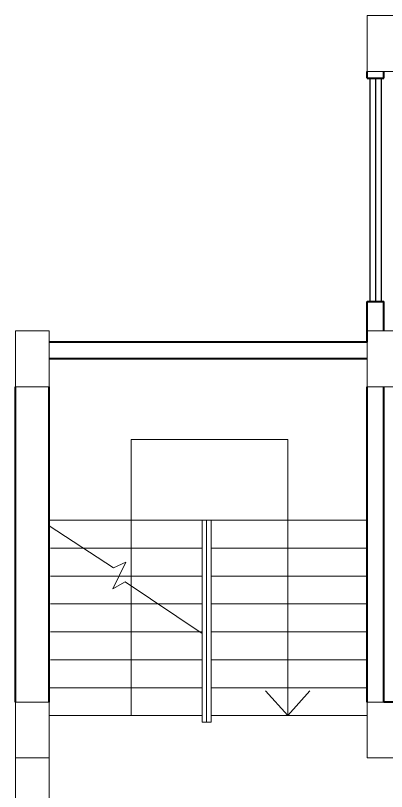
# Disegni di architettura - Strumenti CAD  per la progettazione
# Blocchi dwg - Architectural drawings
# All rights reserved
# Model space of a CAD drawing. Header units: millimetres. Extents: x 310.7 to 354.9, y 161.6 to 181.8.
# Drawn here: x 310.8 to 314.12, y 169.54 to 176.49 of the extents above; entities that cross this region are included whole.
import ezdxf

# ---------------------------------------------------------------- set-up
doc = ezdxf.new("R2010")
doc.units = ezdxf.units.MM
for name, color, linetype, lineweight in [('MURATURA sezioni - section wall', 7, 'Continuous', 40), ('PROIEZIONI - projections', 145, 'Continuous', 13), ('PROIEZIONI finissime - fine lines', 251, 'Continuous', 9), ('STRUTTURA - structure', 7, 'Continuous', 20)]:
    doc.layers.add(name, color=color, linetype=linetype, lineweight=lineweight)
doc.layers.add('VETRATE sezioni - windows sections', color=171, linetype='Continuous', true_color=0x4d79ff)

msp = doc.modelspace()

# ---------------------------------------------------------------- linework, layer by layer
at = {"layer": 'MURATURA sezioni - section wall'}
for p, q in [((313.9481, 175.9242, 0.3), (313.9481, 175.9867, 0.3)), ((314.0981, 175.9242, 0.3), (314.0981, 175.9867, 0.3)), ((313.9481, 175.9242, 0.3), (314.0981, 175.9242, 0.3)), ((313.9481, 173.5617, 0.3), (313.9481, 173.9242, 0.3)), ((313.9481, 173.6617, 0.3), (313.9481, 173.9242, 0.3)), ((313.9481, 173.9242, 0.3), (314.0981, 173.9242, 0.3)), ((314.0981, 173.6617, 0.3), (314.0981, 173.9242, 0.3)), ((313.9481, 173.5617, 0.3), (311.0981, 173.5617, 0.3)), ((313.9481, 173.4117, 0.3), (311.0981, 173.4117, 0.3)), ((310.7981, 170.3367, 0.3), (310.7981, 173.1617, 0.3)), ((311.0981, 170.3367, 0.3), (311.0981, 173.1617, 0.3)), ((313.9481, 170.3367, 1.027), (313.9481, 173.1617, 1.3381)), ((314.0981, 170.3367, 0.3), (314.0981, 173.1617, 0.3)), ((316.2129, 170.3367, 0.3), (314.0981, 170.3367, 0.3))]:
    msp.add_line(p, q, dxfattribs=at)
at = {"layer": 'PROIEZIONI - projections'}
for p, q in [((312.4703, 171.9653, 0.3), (311.0981, 171.9653, 0.3)), ((312.5503, 171.9653, 0.3), (313.9481, 171.9653, 0.3)), ((311.1123, 171.7153, 0.3), (312.4703, 171.7153, 0.3)), ((312.5503, 171.7153, 0.3), (313.9481, 171.7153, 0.3)), ((311.1123, 171.4653, 0.3), (312.4703, 171.4653, 0.3)), ((312.5503, 171.4653, 0.3), (313.9481, 171.4653, 0.3)), ((311.1123, 171.2153, 0.3), (312.4703, 171.2153, 0.3)), ((312.5503, 171.2153, 0.3), (313.9481, 171.2153, 0.3)), ((311.1123, 170.9653, 0.3), (312.4703, 170.9653, 0.3)), ((312.5503, 170.9653, 0.3), (313.9481, 170.9653, 0.3)), ((311.1123, 170.7153, 0.3), (312.4703, 170.7153, 0.3)), ((312.5503, 170.7153, 0.3), (313.9481, 170.7153, 0.3)), ((311.0981, 170.4653, 0.3), (312.4703, 170.4653, 0.3)), ((312.5503, 170.4653, 0.3), (313.9481, 170.4653, 0.3)), ((311.0981, 170.2153, 0.3), (312.4703, 170.2153, 0.3)), ((312.5503, 170.2153, 0.3), (313.9481, 170.2153, 0.3)), ((310.7981, 169.8367, 0.3), (310.7981, 167.4586, 0.3)), ((311.0981, 167.4586, 0.3), (311.0981, 169.8367, 0.3))]:
    msp.add_line(p, q, dxfattribs=at)
at = {"layer": 'PROIEZIONI - projections', "elevation": 0.3}
msp.add_lwpolyline([(311.0981, 171.915), (311.6752, 171.5386), (311.787, 171.5895), (311.671, 171.3506), (311.7802, 171.4125), (312.4703, 170.9506)], dxfattribs=at)
at = {"layer": 'PROIEZIONI finissime - fine lines'}
for p, q in [((311.8342, 170.2153, 0.3), (311.8342, 172.6885, 0.3)), ((313.2365, 172.6885, 0.3), (311.8342, 172.6885, 0.3)), ((313.2365, 170.2153, 0.3), (313.2365, 172.6885, 0.3)), ((312.4703, 170.1574, 0.3), (312.4703, 171.9653, 0.3)), ((312.4703, 171.9653, 0.3), (312.5503, 171.9653, 0.3)), ((312.5103, 170.1574, 0.3), (312.5103, 171.9653, 0.3)), ((312.5503, 170.1574, 0.3), (312.5503, 171.9653, 0.3)), ((313.2365, 170.2153, 0.3), (313.0376, 170.436, 0.3)), ((313.2365, 170.2153, 0.3), (313.4353, 170.436, 0.3)), ((312.5503, 170.1574, 0.3), (312.4703, 170.1574, 0.3))]:
    msp.add_line(p, q, dxfattribs=at)
at = {"layer": 'STRUTTURA - structure'}
msp.add_line((313.9481, 173.4617, 0.3), (313.9481, 173.7242, 0.3), dxfattribs=at)
at = {"layer": 'STRUTTURA - structure', "elevation": 0.3}
for points in [[(313.9481, 176.4867), (314.2481, 176.4867), (314.2481, 175.9867), (313.9481, 175.9867)], [(311.0981, 173.6617), (310.7981, 173.6617), (310.7981, 173.1617), (311.0981, 173.1617)], [(314.2481, 173.6617), (313.9481, 173.6617), (313.9481, 173.1617), (314.2481, 173.1617)], [(311.0981, 170.3367), (310.7981, 170.3367), (310.7981, 169.8367), (311.0981, 169.8367)], [(314.2481, 170.3367), (313.9481, 170.3367), (313.9481, 169.8367), (314.2481, 169.8367)]]:
    msp.add_lwpolyline(points, close=True, dxfattribs=at)
at = {"layer": 'VETRATE sezioni - windows sections'}
for p, q in [((313.9731, 175.9242, 0.3), (313.9731, 173.9242, 0.3)), ((314.0231, 175.9242, 0.3), (314.0231, 173.9242, 0.3)), ((314.0731, 175.9242, 0.3), (314.0731, 173.9242, 0.3))]:
    msp.add_line(p, q, dxfattribs=at)

doc.saveas('drawing.dxf')
